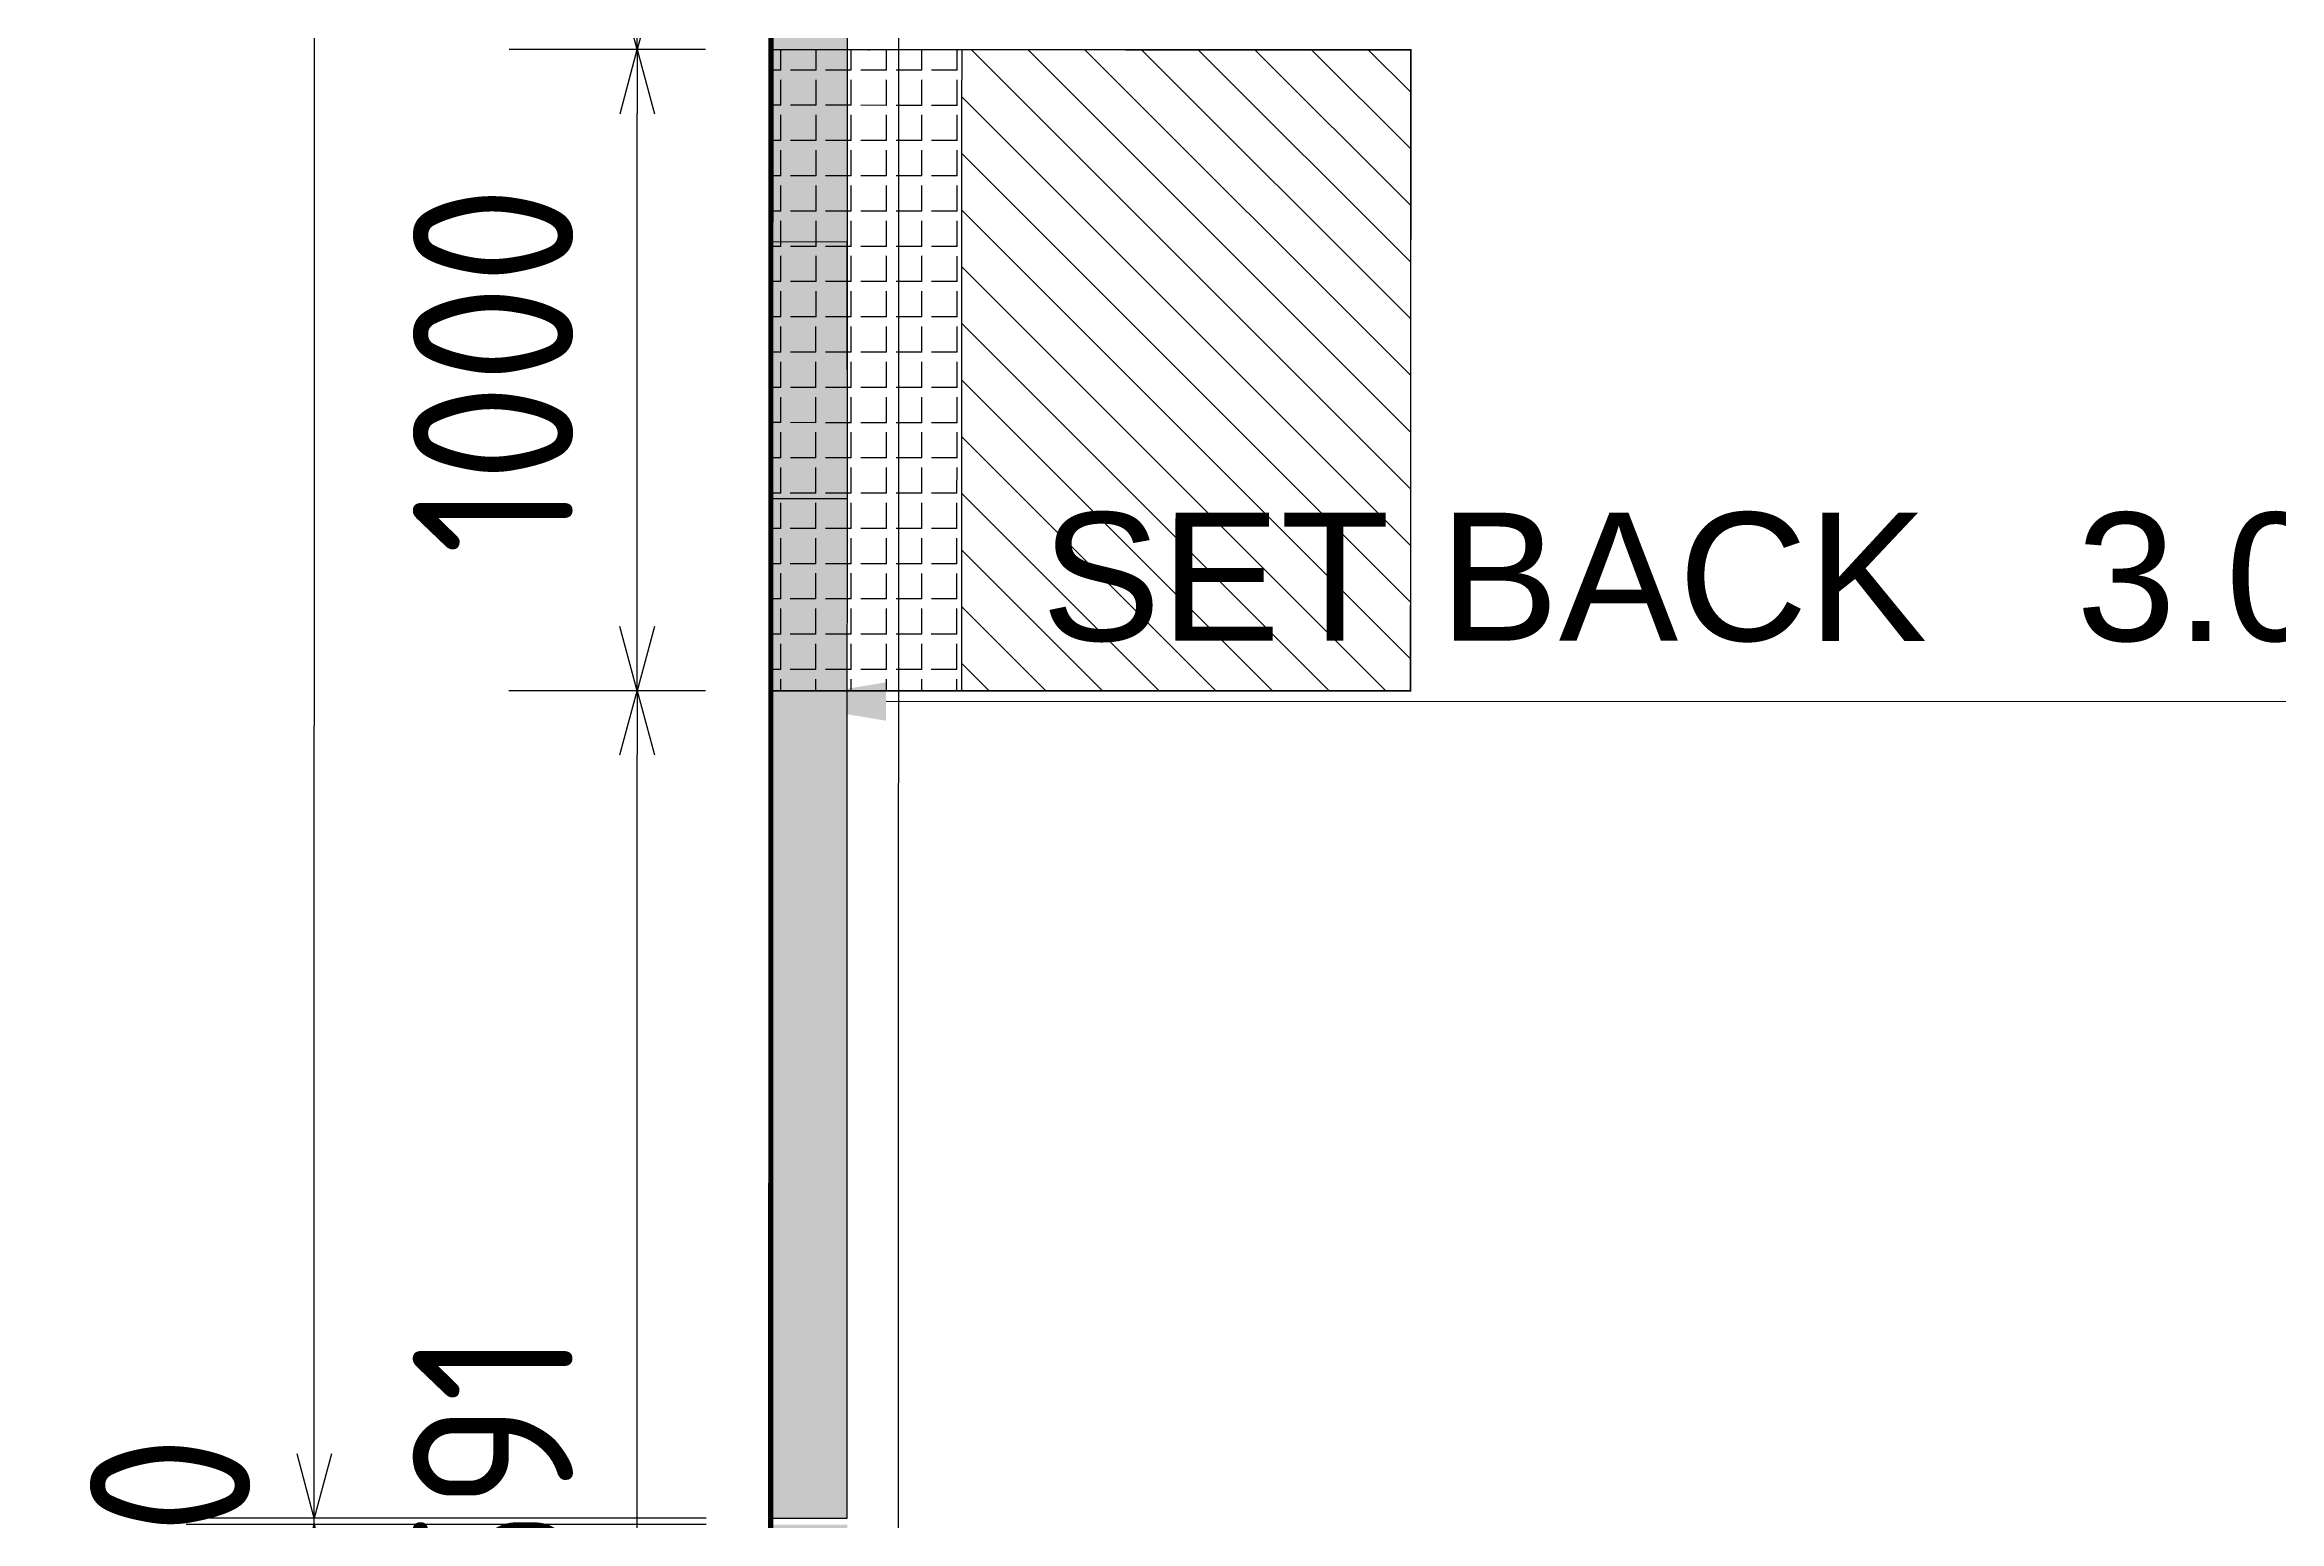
# Model space of a CAD drawing. Header units: centimetres. Extents: x -6122352 to 4157695, y -1694241 to 1947892.
# Drawn here: x 146221 to 149706, y -180159 to -177856 of the extents above; entities that cross this region are included whole.
import ezdxf

# ---------------------------------------------------------------- set-up
doc = ezdxf.new("R2010")
doc.units = ezdxf.units.CM
doc.header["$MEASUREMENT"] = 0
doc.header["$PDMODE"] = 66
doc.header["$PDSIZE"] = 100
doc.linetypes.add('DASHED2', pattern=[0.375, 0.25, -0.125])
for name, color, linetype in [('00-MI-DIM', 7, 'Continuous'), ('@MI-FOOTINGS', 7, 'Continuous'), ('@MI-MEP', 7, 'Continuous'), ('@MI-REF LAYER', 7, 'Continuous'), ('@MI-TYPE-01', 30, 'Continuous'), ('@MI-TYPE-02', 6, 'Continuous')]:
    doc.layers.add(name, color=color, linetype=linetype)
doc.layers.add('23585-XR-AR-DAMAC PLOT LIMITS$0$1-End units', color=7, linetype='Continuous', lineweight=5, true_color=0xf8991e)
doc.layers.add('23585-XR-AR-DAMAC PLOT LIMITS$0$1-Open Space', color=7, linetype='Continuous', lineweight=5, true_color=0x90cf5a)
doc.layers.add('A-ANNO-TEXT', color=3, linetype='Continuous', lineweight=25)
doc.styles.add('Schueco-BEMSTIL', font='isocpeur.ttf', dxfattribs={"width": 0.9})
doc.styles.get("Standard").update_dxf_attribs({"font": 'arial.ttf'})
doc.dimstyles.new('MI- JWC-TXT-2.5 MM', dxfattribs={"dimscale": 1.5, "dimtxt": 2.5, "dimasz": 1, "dimexe": 2, "dimexo": 1, "dimgap": 1, "dimtad": 1, "dimdec": 0, "dimdsep": 46, "dimtxsty": 'Schueco-BEMSTIL', "dimblk": 'OPEN30', "dimcen": 0, "dimdle": 2, "dimclrd": 140, "dimclre": 8, "dimclrt": 40, "dimadec": 0, "dimazin": 2, "dimtfac": 1, "dimtdec": 0, "dimtix": 1, "dimtmove": 2, "dimatfit": 3, "dimldrblk": 'OPEN', "dimfxl": 2, "dimlwd": -1, "dimlwe": -1, "dimarcsym": 0})
doc.dimstyles.get("Standard").update_dxf_attribs({"dimtxt": 5, "dimasz": 0.5, "dimexe": 0.18, "dimexo": 0.0625, "dimgap": 0.09, "dimtad": 0, "dimtih": 1, "dimtoh": 1, "dimdec": 0, "dimzin": 0, "dimdsep": 46, "dimtxsty": 'Standard', "dimcen": 0.09, "dimadec": 0, "dimazin": 0, "dimtfac": 1, "dimtdec": 0, "dimtofl": 0, "dimtmove": 0, "dimatfit": 3, "dimfxl": 1, "dimtolj": 1, "dimtzin": 0, "dimarcsym": 0})

# ---------------------------------------------------------------- blocks, each defined once
blk = doc.blocks.new('23585-XR-AR-BOUNDARY WALLS AND SETBACKS')
at = {"layer": '@MI-TYPE-01'}
for p, q in [((496620.3203, 2768887.5424), (496637.9414, 2768871.3958)), ((496620.1115, 2768887.4625), (496637.8063, 2768871.2483))]:
    blk.add_line(p, q, dxfattribs=at)
blk = doc.blocks.new('A$C9d9485f6')
at = {"layer": 'A-ANNO-TEXT', "rotation": 312.4881850805905}
blk.add_blockref('23585-XR-AR-BOUNDARY WALLS AND SETBACKS', (-2377088.5348, -1504219.2521), dxfattribs=at)
blk = doc.blocks.new('23585-XR-AR-DAMAC PLOT LIMITS')
at = {"layer": '23585-XR-AR-DAMAC PLOT LIMITS$0$1-End units', "color": 251, "true_color": 0x636466}
blk.add_lwpolyline([(496643.9895, 2768877.9965), (496637.8063, 2768871.2483), (496620.1115, 2768887.4625), (496626.2945, 2768894.2103)], close=True, dxfattribs=at)
at = {"layer": '23585-XR-AR-DAMAC PLOT LIMITS$0$1-Open Space', "color": 251, "true_color": 0x636466}
blk.add_lwpolyline([(496620.1115, 2768887.4625), (496637.8063, 2768871.2483), (496635.7795, 2768869.0365), (496618.0851, 2768885.2507), (496600.3893, 2768901.4637), (496602.4161, 2768903.6757)], close=True, dxfattribs=at)
blk = doc.blocks.new('A$Cf093b529')
at = {"layer": 'A-ANNO-TEXT'}
blk.add_blockref('23585-XR-AR-DAMAC PLOT LIMITS', (-495391.9901, -2768603.4419), dxfattribs=at)
blk = doc.blocks.new('A$Cdfac6afe')
at = {"color": 1, "true_color": 0xeb0000, "const_width": 0.008}
blk.add_lwpolyline([(54.3021, -0.0001), (54.3021, -24), (45.1521, -24.0001), (39.1521, -24.0002), (33.1521, -24.0002), (27.1522, -24.0001), (21.1522, -24.0002), (15.152, -24), (9.152, -24.0001), (-0.0006, -24.0001), (0, 0), (9.1522, -0.0001), (15.1523, -0.0002), (21.1523, -0.0002), (27.1523, -0.0001), (33.152, -0.0001), (39.1521, 0), (45.1521, 0)], close=True, dxfattribs=at)
blk = doc.blocks.new('*D541')
at = {"color": 0, "lineweight": -2, "transparency": 16777216}
for p, q in [((494319.7836, 2767879.839), (494319.7836, 2767880.4998)), ((494322.7859, 2767879.8382), (494322.7859, 2767880.4998)), ((494322.6059, 2767880.3198), (494319.9636, 2767880.3198))]:
    blk.add_line(p, q, dxfattribs=at)
at = {"color": 0, "transparency": 16777216}
for points in [[(494319.9636, 2767880.3498), (494319.9636, 2767880.2898), (494319.7836, 2767880.3198)], [(494322.6059, 2767880.3498), (494322.6059, 2767880.2898), (494322.7859, 2767880.3198)]]:
    blk.add_solid(points, dxfattribs=at)
at = {"layer": 'Defpoints', "color": 0, "transparency": 16777216}
for p in [(494319.7836, 2767880.3198), (494319.7836, 2767879.7765, 0), (494322.7859, 2767879.7757, 0)]:
    blk.add_point(p, dxfattribs=at)
at = {"color": 0, "transparency": 16777216, "insert": (494321.2848, 2767880.5132), "char_height": 0.2, "attachment_point": 5}
blk.add_mtext('\\A1;SET BACK   3.00', dxfattribs=at)
blk = doc.blocks.new('RCC COPING')
at = {"layer": '@MI-TYPE-01', "transparency": 33554679}
h = blk.add_hatch(color=8, dxfattribs=at)
h.dxf.hatch_style = 1
h.paths.add_polyline_path([(60, 200), (-60, 200), (-60, -200), (60, -200)])
at = {"layer": '@MI-TYPE-01', "color": 30}
blk.add_lwpolyline([(-60, 200), (60, 200), (60, -200), (-60, -200)], close=True, dxfattribs=at)
blk = doc.blocks.new('31309MM')
at = {"layer": '@MI-TYPE-01', "transparency": 33554679}
h = blk.add_hatch(color=30, dxfattribs=at)
h.dxf.hatch_style = 1
h.paths.add_polyline_path([(0, 120), (5581.9, 120), (5581.9, 0), (0, 0)])
h.paths.add_polyline_path([(5591.9, 0), (12764, 0), (12764, 120), (5591.9, 120)])
h.paths.add_polyline_path([(12774, 120), (18355.6, 120), (18355.6, -0.2), (12774, -0.2)])
h.paths.add_polyline_path([(18365.7, -0.2), (23537.4, -0.2), (23537.4, 120), (18365.7, 120)])
h.paths.add_polyline_path([(23547.4, 120), (30719.5, 120), (30719.5, 0), (23547.4, 0)])
h.paths.add_polyline_path([(30729.5, 0), (36309.3, 0), (36309.3, 120), (30729.5, 120)])
at = {"layer": '@MI-TYPE-01', "color": 30}
blk.add_lwpolyline([(12774, 120), (18355.6, 120), (18355.6, -0.2), (12774, -0.2)], close=True, dxfattribs=at)
at = {"layer": '@MI-TYPE-01', "color": 240, "true_color": 0xed1f24, "rotation": 89.95700707059105}
blk.add_blockref('RCC COPING', (14564.6, 60), dxfattribs=at)
blk = doc.blocks.new('A$Ceca04276')
at = {"layer": '@MI-TYPE-01', "color": 30, "rotation": 89.98971944707202}
blk.add_blockref('31309MM', (0.5, 9.9), dxfattribs=at)
blk = doc.blocks.new('T1-FOOTING')
at = {"transparency": 33554679}
h = blk.add_hatch(dxfattribs=at)
h.set_pattern_fill('ANGLE', color=256, scale=500)
h.set_pattern_definition([(0, (0, 0), (0, 137.5), [100, -37.5]), (90, (0, 0), (-137.5, 8e-15), [100, -37.5])])
h.paths.add_polyline_path([(-500, -300), (500, -300), (500, 0), (-500, 0)])
h.paths.add_polyline_path([(-499.75, -299.75), (499.75, -299.75), (499.75, -0.25), (-499.75, -0.25)], flags=16)
h = blk.add_hatch(dxfattribs=at)
h.set_pattern_fill('ANGLE', color=8, scale=200)
h.set_pattern_definition([(0, (0, 0), (0, 55), [40, -15]), (90, (0, 0), (-55, 3e-15), [40, -15])])
h.paths.add_polyline_path([(500, -300), (500, 0), (-500, 0), (-500, -300)])
h = blk.add_hatch(dxfattribs=at)
h.set_pattern_fill('ANSI31', color=8, scale=500)
h.paths.add_polyline_path([(500, -1000), (500, -300), (-500, -300), (-500, -1000)])
at = {"layer": '@MI-TYPE-01', "color": 240, "linetype": 'DASHED2', "true_color": 0xed1f24}
blk.add_line((-500, -300), (500, -300), dxfattribs=at)
at = {"layer": '@MI-TYPE-01', "color": 240, "true_color": 0xed1f24, "const_width": 2.5}
blk.add_lwpolyline([(-500, 0), (500, 0), (500, -1000), (-500, -1000)], close=True, dxfattribs=at)
blk = doc.blocks.new('_Open30')
at = {"color": 0, "linetype": 'ByBlock', "lineweight": -2}
for p, q in [((-1, 0.268), (0, 0)), ((0, 0), (-1, -0.268)), ((0, 0), (-1, 0))]:
    blk.add_line(p, q, dxfattribs=at)
blk = doc.blocks.new('*D1024')
at = {"layer": '00-MI-DIM', "color": 140, "transparency": 16777216}
for p, q in [((146641.1, -180054.4), (146641.1, -179954.4)), ((146641.1, -180164.4), (146641.1, -180154.4)), ((146641.1, -180264.4), (146641.1, -180364.4))]:
    blk.add_line(p, q, dxfattribs=at)
at = {"layer": '00-MI-DIM', "color": 8, "transparency": 16777216}
for p, q in [((147252.3, -180154.5), (146441.1, -180154.4)), ((147252.4, -180164.5), (146441.1, -180164.4))]:
    blk.add_line(p, q, dxfattribs=at)
at = {"layer": 'Defpoints', "color": 0, "transparency": 16777216}
for p in [(146641.1, -180154.4), (147352.3, -180154.6), (147352.4, -180164.6)]:
    blk.add_point(p, dxfattribs=at)
at = {"layer": '00-MI-DIM', "color": 140, "transparency": 16777216, "xscale": 100, "yscale": 100, "zscale": 100}
for p, rotation in [((146641.1, -180154.4), 269.989953765515), ((146641.1, -180164.4), 89.98995376551498)]:
    blk.add_blockref('_Open30', p, dxfattribs=dict(at, rotation=rotation))
at = {"layer": '00-MI-DIM', "color": 40, "transparency": 16777216, "insert": (146416.1, -180159.4), "char_height": 250, "attachment_point": 5, "rotation": 89.99, "style": 'Schueco-BEMSTIL'}
blk.add_mtext('10', dxfattribs=at)
blk = doc.blocks.new('_Open')
at = {"color": 0, "linetype": 'ByBlock', "lineweight": -2}
for p, q in [((-1, 0.2), (0, 0)), ((-1, -0.2), (0, 0)), ((0, 0), (-1, 0))]:
    blk.add_line(p, q, dxfattribs=at)
blk = doc.blocks.new('*D1025')
at = {"layer": '00-MI-DIM', "color": 8, "transparency": 16777216}
for p, q in [((147253.3, -174572.9), (146442.1, -174572.8)), ((147252.3, -180154.5), (146441.1, -180154.4))]:
    blk.add_line(p, q, dxfattribs=at)
at = {"layer": '00-MI-DIM', "color": 140, "transparency": 16777216}
blk.add_line((146641.1, -180054.4), (146642.1, -174672.8), dxfattribs=at)
at = {"layer": 'Defpoints', "color": 0, "transparency": 16777216}
for p in [(146642.1, -174572.8), (147353.3, -174572.9), (147352.3, -180154.6)]:
    blk.add_point(p, dxfattribs=at)
at = {"layer": '00-MI-DIM', "color": 140, "transparency": 16777216, "xscale": 100, "yscale": 100, "zscale": 100}
for p, rotation in [((146642.1, -174572.8), 89.989953765515), ((146641.1, -180154.4), 269.989953765515)]:
    blk.add_blockref('_Open30', p, dxfattribs=dict(at, rotation=rotation))
at = {"layer": '00-MI-DIM', "color": 40, "transparency": 16777216, "insert": (146416.6, -177363.6), "char_height": 250, "attachment_point": 5, "rotation": 89.99, "style": 'Schueco-BEMSTIL'}
blk.add_mtext('5582', dxfattribs=at)
blk = doc.blocks.new('*D1038')
at = {"layer": '@MI-TYPE-02', "color": 8, "transparency": 16777216}
for p, q in [((147251.4, -178863.9), (146944.8, -178863.9)), ((147252.2, -181455.3), (146944.3, -181455.3))]:
    blk.add_line(p, q, dxfattribs=at)
at = {"layer": '@MI-TYPE-02', "color": 140, "transparency": 16777216}
blk.add_line((147144.4, -181355.3), (147144.8, -178963.9), dxfattribs=at)
at = {"layer": 'Defpoints', "color": 0, "transparency": 16777216}
for p in [(147144.8, -178863.9), (147351.4, -178864), (147352.2, -181455.4)]:
    blk.add_point(p, dxfattribs=at)
at = {"layer": '@MI-TYPE-02', "color": 140, "transparency": 16777216, "xscale": 100, "yscale": 100, "zscale": 100}
for p, rotation in [((147144.8, -178863.9), 89.98984397145455), ((147144.3, -181455.3), 269.9898439714545)]:
    blk.add_blockref('_Open30', p, dxfattribs=dict(at, rotation=rotation))
at = {"layer": '@MI-TYPE-02', "color": 40, "transparency": 16777216, "insert": (146919.6, -180159.6), "char_height": 250, "attachment_point": 5, "rotation": 89.9898, "style": 'Schueco-BEMSTIL'}
blk.add_mtext('2591', dxfattribs=at)
blk = doc.blocks.new('*D1039')
at = {"layer": '@MI-TYPE-02', "color": 8, "transparency": 16777216}
for p, q in [((147251.5, -177863.9), (146945, -177863.9)), ((147251.4, -178863.9), (146944.8, -178863.9))]:
    blk.add_line(p, q, dxfattribs=at)
at = {"layer": '@MI-TYPE-02', "color": 140, "transparency": 16777216}
blk.add_line((147144.8, -178763.9), (147145, -177963.9), dxfattribs=at)
at = {"layer": 'Defpoints', "color": 0, "transparency": 16777216}
for p in [(147145, -177863.9), (147351.5, -177864), (147351.4, -178864)]:
    blk.add_point(p, dxfattribs=at)
at = {"layer": '@MI-TYPE-02', "color": 140, "transparency": 16777216, "xscale": 100, "yscale": 100, "zscale": 100}
for p, rotation in [((147145, -177863.9), 89.98984397145455), ((147144.8, -178863.9), 269.9898439714545)]:
    blk.add_blockref('_Open30', p, dxfattribs=dict(at, rotation=rotation))
at = {"layer": '@MI-TYPE-02', "color": 40, "transparency": 16777216, "insert": (146919.9, -178363.9), "char_height": 250, "attachment_point": 5, "rotation": 89.9898, "style": 'Schueco-BEMSTIL'}
blk.add_mtext('1000', dxfattribs=at)
blk = doc.blocks.new('*D1011')
at = {"layer": '@MI-TYPE-02', "color": 8, "transparency": 16777216}
for p, q in [((147252, -175272.9), (146945.4, -175272.8)), ((147251.5, -177863.9), (146945, -177863.9))]:
    blk.add_line(p, q, dxfattribs=at)
at = {"layer": '@MI-TYPE-02', "color": 140, "transparency": 16777216}
blk.add_line((147145, -177763.9), (147145.4, -175372.9), dxfattribs=at)
at = {"layer": 'Defpoints', "color": 0, "transparency": 16777216}
for p in [(147145.4, -175272.9), (147352, -175272.9), (147351.5, -177864)]:
    blk.add_point(p, dxfattribs=at)
at = {"layer": '@MI-TYPE-02', "color": 140, "transparency": 16777216, "xscale": 100, "yscale": 100, "zscale": 100}
for p, rotation in [((147145.4, -175272.9), 89.98984397145455), ((147145, -177863.9), 269.9898439714545)]:
    blk.add_blockref('_Open30', p, dxfattribs=dict(at, rotation=rotation))
at = {"layer": '@MI-TYPE-02', "color": 40, "transparency": 16777216, "insert": (146920.2, -176568.4), "char_height": 250, "attachment_point": 5, "rotation": 89.9898, "style": 'Schueco-BEMSTIL'}
blk.add_mtext('2591', dxfattribs=at)
blk = doc.blocks.new('A$C501b3e2d')
at = {"color": 1, "true_color": 0xeb0000, "const_width": 0.008}
blk.add_lwpolyline([(54.3021, -0.0001), (54.3021, -24), (45.1521, -24.0001), (39.1521, -24.0002), (33.1521, -24.0002), (27.1522, -24.0001), (21.1522, -24.0002), (15.152, -24), (9.152, -24.0001), (-0.0006, -24.0001), (0, 0), (9.1522, -0.0001), (15.1523, -0.0002), (21.1523, -0.0002), (27.1523, -0.0001), (33.152, -0.0001), (39.1521, 0), (45.1521, 0)], close=True, dxfattribs=at)
dim = blk.add_linear_dim(base=(-0.0001, -4.1074), p1=(3.0022, -4.6515, 0), p2=(-0.0001, -4.6506, 0), text='SET BACK   <>', dimstyle='Standard', override={"dimtxt": 0.2, "dimtad": 1, "dimtih": 0, "dimdec": 2, "dimrnd": 1})
dim.commit()
dim.dimension.update_dxf_attribs({"geometry": '*D541', "text_midpoint": (1.501, -3.9139), "insert": (-494319.7838, -2767884.4271)})

msp = doc.modelspace()

# ---------------------------------------------------------------- block references
at = {"layer": '@MI-FOOTINGS', "color": 240, "true_color": 0xed1f24, "rotation": 89.98995376478538}
msp.add_blockref('T1-FOOTING', (147351.45263, -178363.95405), dxfattribs=at)
at = {"layer": '@MI-MEP', "color": 10, "xscale": 1000, "yscale": 1000, "zscale": 1000, "rotation": 359.9900285576007}
msp.add_blockref('A$Cdfac6afe', (147354.14629, -174774.37532), dxfattribs=at)
at = {"layer": '@MI-REF LAYER', "xscale": 1000, "yscale": 1000, "zscale": 1000}
msp.add_blockref('A$C9d9485f6', (-23958.95046, 48155.57226), dxfattribs=at)
at = {"layer": '@MI-REF LAYER', "xscale": 1000, "yscale": 1000, "zscale": 1000, "rotation": 312.4882903633292}
msp.add_blockref('A$Cf093b529', (-891608.73293, 539022.72011), dxfattribs=at)
at = {"layer": '@MI-REF LAYER', "color": 10, "xscale": 1000, "yscale": 1000, "zscale": 1000, "rotation": 359.9897739949772}
msp.add_blockref('A$C501b3e2d', (147354.1465, -174773.35969), dxfattribs=at)
at = {"layer": '@MI-TYPE-02', "xscale": -1, "rotation": 359.9795117387576}
msp.add_blockref('A$Ceca04276', (147350.64768, -192938.48375), dxfattribs=at)

# ---------------------------------------------------------------- dimensions: what is measured, and where the dimension line sits
at = {"layer": '00-MI-DIM'}
for base, p1, p2, picture, middle in [((146642.08048, -174572.7957), (147352.29056, -180154.56676), (147353.28497, -174572.92041), '*D1025', (146641.59114, -177363.61888)), ((146641.10179, -180154.44206), (147352.43885, -180164.56679), (147352.29056, -180154.56676), '*D1024', (146641.10092, -180159.44207))]:
    dim = msp.add_linear_dim(base=base, p1=p1, p2=p2, angle=89.98995377, dimstyle='MI- JWC-TXT-2.5 MM', dxfattribs=at)
    dim.commit()
    dim.dimension.update_dxf_attribs({"geometry": picture, "text_midpoint": middle, "dimtype": 160})
at = {"layer": '@MI-TYPE-02'}
for base, p1, p2, picture, middle in [((147145.44101, -175272.88352), (147351.5403, -177863.95405), (147351.99461, -175272.92013), '*D1011', (147145.21137, -176568.40048)), ((147144.98173, -177863.91744), (147351.36496, -178863.95404), (147351.5403, -177863.95405), '*D1039', (147144.8931, -178363.91743)), ((147144.80447, -178863.91742), (147352.20888, -181455.35929), (147351.36496, -178863.95404), '*D1038', (147144.5748, -180159.61993))]:
    dim = msp.add_linear_dim(base=base, p1=p1, p2=p2, angle=89.98984397, dimstyle='MI- JWC-TXT-2.5 MM', dxfattribs=at)
    dim.commit()
    dim.dimension.update_dxf_attribs({"geometry": picture, "text_midpoint": middle, "dimtype": 160})

doc.saveas('drawing.dxf')
